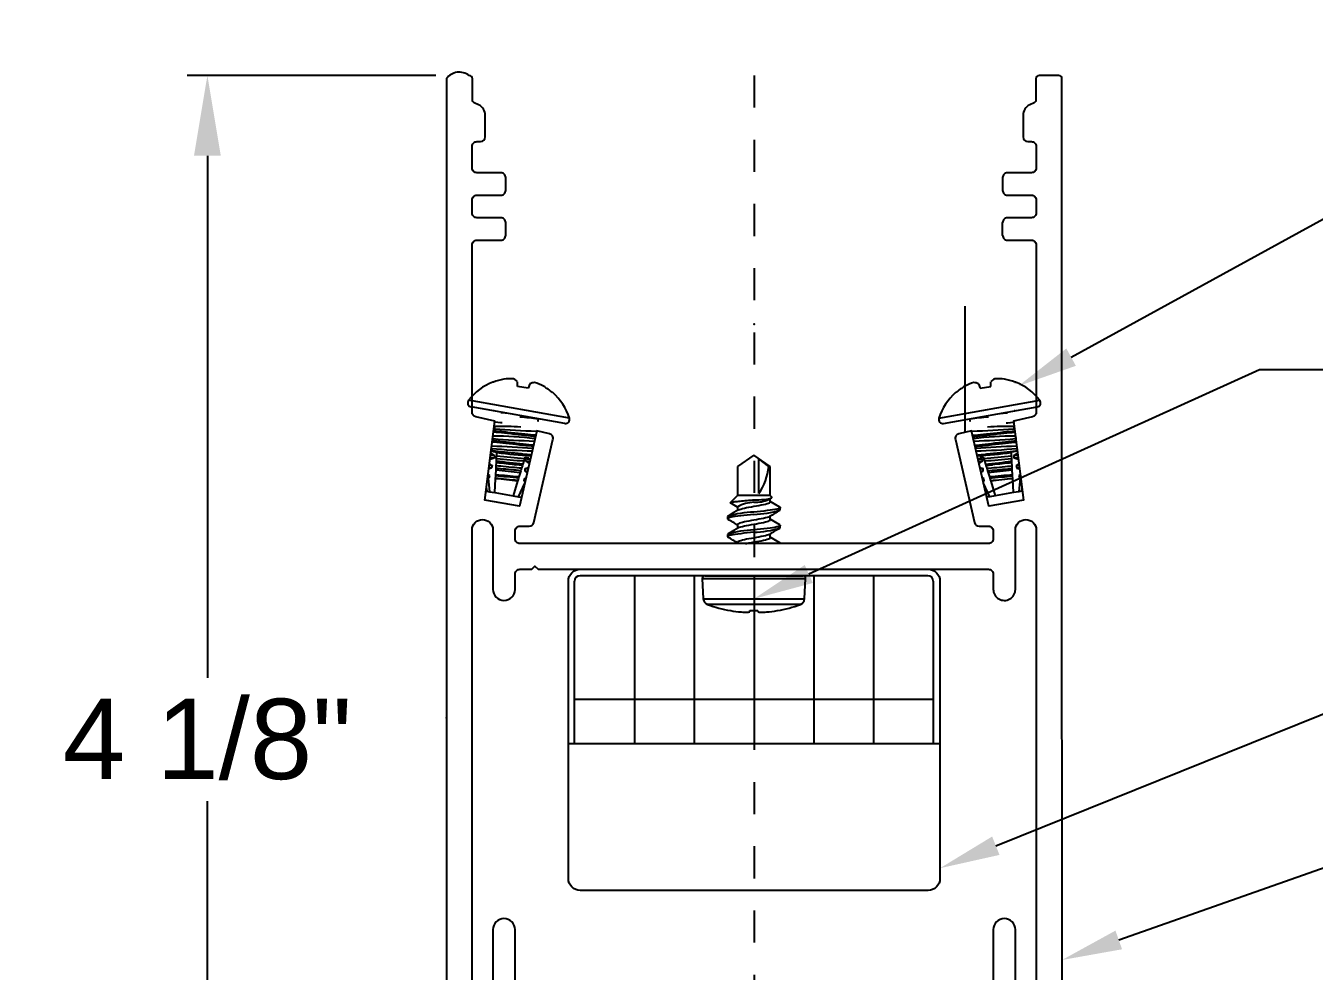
# Model space of a CAD drawing. Extents: x -2.27 to 5.76, y -1.27 to 7.11.
# Drawn here: x -2.268 to 1.744, y 1.346 to 4.29 of the extents above; entities that cross this region are included whole.
import ezdxf
from ezdxf import colors
from ezdxf.entities.mleader import LeaderData, LeaderLine
from ezdxf.math import Vec2, Vec3

# ---------------------------------------------------------------- set-up
doc = ezdxf.new("R2010")
doc.units = 0
doc.header["$LTSCALE"] = 0.5
doc.header["$MEASUREMENT"] = 0
doc.linetypes.add('PHANTOM', pattern=[0.5, 0.25, -0.05, 0.05, -0.05, 0.05, -0.05])
doc.layers.get('0').update_dxf_attribs({"color": 255, "linetype": 'CONTINUOUS'})
doc.layers.get('Defpoints').update_dxf_attribs({"linetype": 'CONTINUOUS'})
doc.layers.add('Construction', color=60, linetype='PHANTOM', plot=False)
doc.layers.add('CUST DWG', color=60, linetype='CONTINUOUS', lineweight=20)
for name, color, linetype in [('Driver', 210, 'CONTINUOUS'), ('FAB DWG', 221, 'CONTINUOUS'), ('Hardware', 242, 'CONTINUOUS'), ('Housing', 150, 'CONTINUOUS')]:
    doc.layers.add(name, color=color, linetype=linetype)
doc.styles.add('LSAD_Standard', font='arial.ttf')
doc.styles.get("Standard").update_dxf_attribs({"font": 'arial.ttf'})
doc.dimstyles.new('LSAD_CustDims', dxfattribs={"dimtxt": 1, "dimasz": 1, "dimexe": 0.0625, "dimexo": 0.042969, "dimgap": 0.0625, "dimtad": 0, "dimtih": 1, "dimtoh": 1, "dimdec": 3, "dimzin": 0, "dimdsep": 46, "dimlunit": 4, "dimtxsty": 'Standard', "dimcen": 0.125, "dimclrd": 256, "dimclre": 256, "dimclrt": 256, "dimadec": 0, "dimazin": 0, "dimtfac": 1, "dimtdec": 3, "dimtix": 1, "dimtofl": 0, "dimtmove": 0, "dimatfit": 3, "dimfxl": 1, "dimfrac": 2, "dimtolj": 1, "dimtzin": 0, "dimarcsym": 0})

# ---------------------------------------------------------------- blocks, each defined once
blk = doc.blocks.new('*D4')
at = {"layer": 'CUST DWG', "lineweight": -2, "ltscale": 0.5, "transparency": 16777216}
for p, q in [((-0.9914, 4.135), (-1.7649, 4.135)), ((-1.7024, 3.885), (-1.7024, 2.2593)), ((-1.7024, 0.25), (-1.7024, 1.8757)), ((-0.9914, 0), (-1.7649, 0))]:
    blk.add_line(p, q, dxfattribs=at)
at = {"layer": 'CUST DWG', "ltscale": 0.5, "transparency": 16777216}
for points in [[(-1.7441, 3.885), (-1.6607, 3.885), (-1.7024, 4.135)], [(-1.7441, 0.25), (-1.6607, 0.25), (-1.7024, 0)]]:
    blk.add_solid(points, dxfattribs=at)
at = {"layer": 'Defpoints', "color": 0, "ltscale": 0.5, "transparency": 16777216}
for p in [(-1.7024, 4.135), (-0.9484, 4.135), (-0.9484, 0)]:
    blk.add_point(p, dxfattribs=at)
at = {"layer": 'CUST DWG', "ltscale": 0.5, "transparency": 16777216, "insert": (-1.7024, 2.0675), "char_height": 0.25, "width": 1.130985, "attachment_point": 5}
blk.add_mtext('\\A1;4 1/8"', dxfattribs=at)

msp = doc.modelspace()

# ---------------------------------------------------------------- linework, layer by layer
at = {"ltscale": 0.5, "transparency": 16777216}
msp.add_line((0.6571, 3.0238), (0.6571, 3.4165), dxfattribs=at)
at = {"layer": 'Construction', "ltscale": 0.5, "transparency": 16777216}
msp.add_line((0, 4.135), (0, 0), dxfattribs=at)
for p in [(0, 3.3611), (-0.9584, 2.1352)]:
    msp.add_point(p, dxfattribs=at)
at = {"layer": 'Driver', "transparency": 16777216}
for p, q in [((0.5408, 2.5775), (-0.5422, 2.5775)), ((-0.3731, 2.5775), (-0.3731, 2.0542)), ((-0.1869, 2.5775), (-0.1869, 2.0542)), ((0, 2.5775), (0, 2.0542)), ((0.1855, 2.5775), (0.1855, 2.0542)), ((0.3717, 2.5775), (0.3717, 2.0542)), ((-0.5592, 2.0542), (-0.5592, 2.5605)), ((0.5578, 2.5605), (0.5578, 2.0542)), ((0.5578, 2.1922), (-0.5592, 2.1922)), ((0.5778, 2.0542), (-0.5792, 2.0542))]:
    msp.add_line(p, q, dxfattribs=at)
msp.add_lwpolyline([(-0.5785, 1.6345), (-0.5785, 2.5605, -0.414214), (-0.5415, 2.5975), (0.5415, 2.5975, -0.414214), (0.5785, 2.5605), (0.5785, 1.6345, -0.414214), (0.5415, 1.5975), (-0.5415, 1.5975, -0.414214)], format="xyb", close=True, dxfattribs=at)
for centre, start, end in [((-0.5422, 2.5605), 90, 180), ((0.5408, 2.5605), 0, 90)]:
    msp.add_arc(centre, 0.017, start, end, dxfattribs=at)
at = {"layer": 'Hardware', "linetype": 'Continuous', "transparency": 16777216}
for p, q in [((-0.8121, 3.1802), (-0.8136, 3.1805)), ((-0.7367, 3.1669), (-0.7367, 3.1816)), ((-0.6987, 3.1749), (-0.7038, 3.1611)), ((0.6987, 3.1749), (0.7038, 3.1611)), ((0.7367, 3.1669), (0.7367, 3.1816)), ((0.8121, 3.1802), (0.8136, 3.1805)), ((-0.7038, 3.1611), (-0.7367, 3.1669)), ((-0.6269, 3.1475), (-0.6283, 3.1478)), ((0.6269, 3.1475), (0.6283, 3.1478)), ((0.7038, 3.1611), (0.7367, 3.1669)), ((-0.5752, 3.0684), (-0.8893, 3.1238)), ((-0.5898, 3.0515), (-0.8812, 3.1029)), ((-0.8133, 3.091), (-0.8139, 3.0907)), ((0.5752, 3.0684), (0.8893, 3.1238)), ((0.5898, 3.0515), (0.8812, 3.1029)), ((0.8133, 3.091), (0.8139, 3.0907)), ((-0.6728, 3.0582), (-0.6715, 3.0656)), ((-0.6727, 3.0581), (-0.6728, 3.0582)), ((-0.6723, 3.0653), (-0.671, 3.0658)), ((0.6723, 3.0653), (0.671, 3.0658)), ((0.6728, 3.0582), (0.6715, 3.0656)), ((0.6727, 3.0581), (0.6728, 3.0582)), ((-0.8132, 3.0116), (-0.8143, 3.0053)), ((-0.8132, 3.0116), (-0.8135, 3.0118)), ((-0.8078, 3.0423), (-0.8091, 3.0349)), ((-0.6782, 3.0274), (-0.678, 3.0286)), ((0.6782, 3.0274), (0.678, 3.0286)), ((0.8078, 3.0423), (0.8091, 3.0349)), ((0.8132, 3.0116), (0.8135, 3.0118)), ((0.8132, 3.0116), (0.8143, 3.0053)), ((-0.6828, 3.0016), (-0.6823, 3.0041)), ((0.6828, 3.0016), (0.6823, 3.0041)), ((-0.8193, 2.965), (-0.8008, 2.9618)), ((-0.8076, 2.9508), (-0.8098, 2.9431)), ((-0.803, 2.9193), (-0.8025, 2.9289)), ((-0.8025, 2.9289), (-0.8023, 2.9336)), ((-0.8023, 2.9336), (-0.8018, 2.9426)), ((-0.8023, 2.9336), (-0.742, 2.923)), ((-0.8023, 2.9336), (-0.8023, 2.9336)), ((-0.8018, 2.9426), (-0.8014, 2.9504)), ((-0.8014, 2.9504), (-0.8009, 2.9609)), ((-0.8009, 2.9609), (-0.8008, 2.9618)), ((-0.7172, 2.9348), (-0.7204, 2.9245)), ((-0.7149, 2.9424), (-0.7172, 2.9348)), ((-0.7137, 2.9464), (-0.7149, 2.9424)), ((-0.7137, 2.9464), (-0.7026, 2.9445)), ((-0.711, 2.9344), (-0.7105, 2.9421)), ((-0.7105, 2.9421), (-0.7026, 2.9445)), ((-0.0007, 2.9525), (-0.0514, 2.917)), ((0.0499, 2.917), (-0.0007, 2.9525)), ((0.0457, 2.917), (0.0143, 2.9416)), ((0.0143, 2.917), (0.0143, 2.9416)), ((0.7137, 2.9464), (0.7026, 2.9445)), ((0.7105, 2.9421), (0.7026, 2.9445)), ((0.711, 2.9344), (0.7105, 2.9421)), ((0.7137, 2.9464), (0.7149, 2.9424)), ((0.7149, 2.9424), (0.7172, 2.9348)), ((0.7172, 2.9348), (0.7204, 2.9245)), ((0.8023, 2.9336), (0.742, 2.923)), ((0.8193, 2.965), (0.8008, 2.9618)), ((0.8009, 2.9609), (0.8008, 2.9618)), ((0.8014, 2.9504), (0.8009, 2.9609)), ((0.8018, 2.9426), (0.8014, 2.9504)), ((0.8023, 2.9336), (0.8018, 2.9426)), ((0.8023, 2.9336), (0.8023, 2.9336)), ((0.8025, 2.9289), (0.8023, 2.9336)), ((0.8031, 2.9193), (0.8025, 2.9289)), ((0.8076, 2.9508), (0.8098, 2.9431)), ((-0.8286, 2.8925), (-0.8243, 2.8895)), ((-0.8243, 2.8895), (-0.8263, 2.8818)), ((-0.8162, 2.9202), (-0.8183, 2.9125)), ((-0.8047, 2.8882), (-0.8045, 2.8913)), ((-0.8045, 2.8913), (-0.8037, 2.9066)), ((-0.8037, 2.9066), (-0.8034, 2.9115)), ((-0.8034, 2.9115), (-0.803, 2.9193)), ((-0.7215, 2.9207), (-0.742, 2.923)), ((-0.7285, 2.8979), (-0.7324, 2.885)), ((-0.7265, 2.9043), (-0.7285, 2.8979)), ((-0.7242, 2.9119), (-0.7265, 2.9043)), ((-0.7215, 2.9207), (-0.7242, 2.9119)), ((-0.7204, 2.9245), (-0.7215, 2.9207)), ((-0.7133, 2.9034), (-0.7127, 2.9111)), ((-0.0514, 2.917), (-0.0514, 2.8275)), ((0.0143, 2.8331), (0.0143, 2.917)), ((0.0499, 2.917), (0.0457, 2.917)), ((0.0499, 2.8275), (0.0499, 2.917)), ((0.7133, 2.9034), (0.7127, 2.9111)), ((0.7204, 2.9245), (0.7215, 2.9207)), ((0.7215, 2.9207), (0.742, 2.923)), ((0.7215, 2.9207), (0.7242, 2.9119)), ((0.7242, 2.9119), (0.7265, 2.9043)), ((0.7265, 2.9043), (0.7285, 2.8979)), ((0.7285, 2.8979), (0.7325, 2.885)), ((0.8035, 2.9115), (0.8031, 2.9193)), ((0.8037, 2.9066), (0.8035, 2.9115)), ((0.8045, 2.8913), (0.8037, 2.9066)), ((0.8047, 2.8882), (0.8045, 2.8913)), ((0.8162, 2.9202), (0.8183, 2.9125)), ((0.8286, 2.8925), (0.8244, 2.8895)), ((0.8244, 2.8895), (0.8263, 2.8818)), ((-0.8335, 2.8493), (-0.8326, 2.8405)), ((-0.8263, 2.8818), (-0.8277, 2.8814)), ((-0.8277, 2.8814), (-0.8244, 2.839)), ((-0.8074, 2.836), (-0.8051, 2.8795)), ((-0.8051, 2.8804), (-0.8047, 2.8882)), ((-0.8051, 2.8795), (-0.8051, 2.8804)), ((-0.7364, 2.8721), (-0.7505, 2.826)), ((-0.7358, 2.8739), (-0.7364, 2.8721)), ((-0.7335, 2.8815), (-0.7358, 2.8739)), ((-0.7324, 2.885), (-0.7335, 2.8815)), ((-0.7334, 2.823), (-0.7142, 2.8655)), ((-0.7161, 2.8726), (-0.7153, 2.8803)), ((-0.713, 2.8705), (-0.7161, 2.8726)), ((0.713, 2.8705), (0.7161, 2.8726)), ((0.7335, 2.823), (0.7142, 2.8655)), ((0.7161, 2.8726), (0.7154, 2.8803)), ((0.7325, 2.885), (0.7335, 2.8815)), ((0.7335, 2.8815), (0.7359, 2.8739)), ((0.7359, 2.8739), (0.7364, 2.8721)), ((0.7364, 2.8721), (0.7505, 2.826)), ((0.8051, 2.8804), (0.8047, 2.8882)), ((0.8051, 2.8795), (0.8051, 2.8804)), ((0.8074, 2.836), (0.8051, 2.8795)), ((0.8277, 2.8814), (0.8245, 2.839)), ((0.8263, 2.8818), (0.8277, 2.8814)), ((0.8335, 2.8493), (0.8326, 2.8405)), ((-0.8326, 2.8405), (-0.8244, 2.839)), ((-0.8244, 2.839), (-0.8074, 2.836)), ((-0.8074, 2.836), (-0.7505, 2.826)), ((-0.7505, 2.826), (-0.7334, 2.823)), ((-0.7334, 2.823), (-0.7253, 2.8215)), ((-0.7253, 2.8215), (-0.7234, 2.8255)), ((-0.0514, 2.8275), (-0.0738, 2.8051)), ((0.0499, 2.8275), (-0.0514, 2.8275)), ((0.0458, 2.8151), (0.0539, 2.8198)), ((0.0549, 2.8225), (0.0499, 2.8275)), ((0.0499, 2.8074), (0.0499, 2.8175)), ((0.7253, 2.8215), (0.7234, 2.8255)), ((0.7335, 2.823), (0.7253, 2.8215)), ((0.7505, 2.826), (0.7335, 2.823)), ((0.8074, 2.836), (0.7505, 2.826)), ((0.8245, 2.839), (0.8074, 2.836)), ((0.8326, 2.8405), (0.8245, 2.839)), ((-0.0514, 2.7921), (-0.0514, 2.781)), ((0.0813, 2.7824), (0.0813, 2.7893)), ((-0.0827, 2.7615), (-0.0827, 2.7546)), ((-0.0514, 2.7365), (-0.0514, 2.7254)), ((0.0499, 2.7518), (0.0499, 2.7629)), ((0.0813, 2.7268), (0.0813, 2.7337)), ((-0.0827, 2.7059), (-0.0827, 2.699)), ((0.0499, 2.6963), (0.0499, 2.7073)), ((-0.0514, 2.6809), (-0.0514, 2.6775)), ((0.0813, 2.6775), (0.0813, 2.6782)), ((-0.1617, 2.5691), (-0.1584, 2.5055)), ((-0.1617, 2.5691), (0.1603, 2.5691)), ((-0.1537, 2.5775), (0.1523, 2.5775)), ((0.157, 2.5055), (0.1603, 2.5691)), ((-0.1584, 2.5055), (0.157, 2.5055)), ((0.1437, 2.4877), (-0.1452, 2.4877)), ((-0.0741, 2.4689), (-0.0731, 2.4689)), ((-0.0134, 2.4645), (-0.013, 2.4689)), ((-0.013, 2.4689), (0.0116, 2.4689)), ((0.0116, 2.4689), (0.012, 2.4645)), ((0.0717, 2.4689), (0.0727, 2.4689))]:
    msp.add_line(p, q, dxfattribs=at)
at = {"layer": 'Hardware', "linetype": 'Continuous', "transparency": 16777216, "flags": 128}
for points in [[(-0.8117, 3.0594), (-0.8126, 3.0595)], [(-0.7851, 3.0533), (-0.7901, 3.0538), (-0.7981, 3.0546), (-0.8053, 3.0552), (-0.8089, 3.0554)], [(-0.7658, 3.0826), (-0.7755, 3.0836), (-0.7844, 3.0846), (-0.7892, 3.085)], [(-0.6722, 3.058), (-0.6727, 3.0585)], [(0.6722, 3.058), (0.6728, 3.0585)], [(0.7658, 3.0826), (0.7755, 3.0836), (0.7844, 3.0846), (0.7892, 3.085)], [(0.7851, 3.0533), (0.7901, 3.0538), (0.7981, 3.0546), (0.8053, 3.0552), (0.8089, 3.0554)], [(0.8117, 3.0594), (0.8127, 3.0595)], [(-0.8135, 3.0116), (-0.8132, 3.0113)], [(-0.6807, 3.0107), (-0.6813, 3.0108), (-0.6885, 3.0113), (-0.6966, 3.0121), (-0.7052, 3.013), (-0.7145, 3.0141), (-0.7246, 3.0152), (-0.7352, 3.0164), (-0.746, 3.0176), (-0.7569, 3.0188), (-0.7675, 3.02), (-0.7776, 3.0211), (-0.7869, 3.0221), (-0.7955, 3.0231), (-0.8036, 3.0238), (-0.8108, 3.0244), (-0.8119, 3.0245)], [(-0.6798, 3.0146), (-0.6807, 3.0146), (-0.6879, 3.0152), (-0.6959, 3.016), (-0.7045, 3.0169), (-0.7138, 3.0179), (-0.7239, 3.019), (-0.7345, 3.0202), (-0.7454, 3.0214), (-0.7563, 3.0226), (-0.7669, 3.0238), (-0.7769, 3.025), (-0.7862, 3.026), (-0.7948, 3.0269), (-0.8029, 3.0277), (-0.8101, 3.0283), (-0.8115, 3.0283)], [(-0.8085, 3.0351), (-0.8107, 3.0343)], [(-0.8096, 3.0436), (-0.8078, 3.0421)], [(-0.6755, 3.0255), (-0.6782, 3.0277)], [(0.6756, 3.0255), (0.6782, 3.0277)], [(0.6798, 3.0146), (0.6807, 3.0146), (0.6879, 3.0152), (0.6959, 3.016), (0.7045, 3.0169), (0.7138, 3.0179), (0.7239, 3.019), (0.7345, 3.0202), (0.7454, 3.0214), (0.7563, 3.0226), (0.7669, 3.0238), (0.7769, 3.025), (0.7862, 3.026), (0.7948, 3.0269), (0.8029, 3.0277), (0.8101, 3.0283), (0.8115, 3.0283)], [(0.6807, 3.0107), (0.6813, 3.0108), (0.6885, 3.0113), (0.6966, 3.0121), (0.7052, 3.013), (0.7145, 3.0141), (0.7246, 3.0152), (0.7352, 3.0164), (0.7461, 3.0176), (0.7569, 3.0188), (0.7675, 3.02), (0.7776, 3.0211), (0.7869, 3.0221), (0.7955, 3.0231), (0.8036, 3.0238), (0.8108, 3.0244), (0.812, 3.0245)], [(0.8096, 3.0436), (0.8078, 3.0421)], [(0.8085, 3.0351), (0.8107, 3.0343)], [(0.8135, 3.0116), (0.8133, 3.0113)], [(-0.6877, 2.9801), (-0.694, 2.9806), (-0.702, 2.9813), (-0.7106, 2.9823), (-0.7199, 2.9833), (-0.73, 2.9844), (-0.7406, 2.9856), (-0.7515, 2.9868), (-0.7624, 2.988), (-0.773, 2.9892), (-0.783, 2.9903), (-0.7923, 2.9914), (-0.8009, 2.9923), (-0.809, 2.9931), (-0.8162, 2.9936)], [(-0.6869, 2.9839), (-0.6933, 2.9844), (-0.7013, 2.9852), (-0.71, 2.9861), (-0.7192, 2.9871), (-0.7293, 2.9883), (-0.7399, 2.9894), (-0.7508, 2.9907), (-0.7617, 2.9919), (-0.7723, 2.9931), (-0.7823, 2.9942), (-0.7916, 2.9952), (-0.8003, 2.9961), (-0.8083, 2.9969), (-0.8155, 2.9975)], [(-0.8137, 3.0045), (-0.8144, 3.0042)], [(-0.6832, 3.0038), (-0.6822, 3.0041)], [(0.6832, 3.0038), (0.6822, 3.0041)], [(0.6869, 2.9839), (0.6933, 2.9844), (0.7013, 2.9852), (0.71, 2.9861), (0.7193, 2.9871), (0.7293, 2.9883), (0.7399, 2.9894), (0.7508, 2.9907), (0.7617, 2.9919), (0.7723, 2.9931), (0.7823, 2.9942), (0.7916, 2.9952), (0.8003, 2.9961), (0.8083, 2.9969), (0.8155, 2.9975)], [(0.6878, 2.9801), (0.694, 2.9806), (0.702, 2.9813), (0.7107, 2.9823), (0.7199, 2.9833), (0.73, 2.9844), (0.7406, 2.9856), (0.7515, 2.9868), (0.7624, 2.988), (0.773, 2.9892), (0.783, 2.9903), (0.7923, 2.9914), (0.8009, 2.9923), (0.809, 2.9931), (0.8162, 2.9936)], [(0.8137, 3.0045), (0.8145, 3.0042)], [(-0.6939, 2.9532), (-0.6987, 2.9536), (-0.7068, 2.9544), (-0.7154, 2.9553), (-0.7247, 2.9564), (-0.7347, 2.9575), (-0.7453, 2.9587), (-0.7562, 2.9599), (-0.7671, 2.9611), (-0.7777, 2.9623), (-0.7878, 2.9634), (-0.797, 2.9644), (-0.8057, 2.9654), (-0.8137, 2.9661), (-0.8191, 2.9666)], [(-0.7204, 2.9245), (-0.7297, 2.9255), (-0.7399, 2.9267), (-0.7506, 2.9279), (-0.7616, 2.9291), (-0.7725, 2.9303), (-0.783, 2.9315), (-0.793, 2.9326), (-0.8023, 2.9336)], [(0.6939, 2.9532), (0.6987, 2.9536), (0.7068, 2.9544), (0.7154, 2.9553), (0.7247, 2.9564), (0.7347, 2.9575), (0.7453, 2.9587), (0.7562, 2.9599), (0.7671, 2.9611), (0.7777, 2.9623), (0.7878, 2.9634), (0.7971, 2.9644), (0.8057, 2.9654), (0.8137, 2.9661), (0.8191, 2.9666)], [(0.7204, 2.9245), (0.7297, 2.9255), (0.7399, 2.9267), (0.7506, 2.9279), (0.7617, 2.9291), (0.7725, 2.9303), (0.783, 2.9315), (0.7931, 2.9326), (0.8023, 2.9336)], [(-0.8183, 2.9125), (-0.8253, 2.9104), (-0.826, 2.9102)], [(-0.7265, 2.9043), (-0.7333, 2.9049), (-0.7406, 2.9056), (-0.7485, 2.9063), (-0.7568, 2.9071), (-0.7654, 2.9079), (-0.7737, 2.9087), (-0.7818, 2.9095), (-0.7896, 2.9102), (-0.7968, 2.9109), (-0.8034, 2.9115)], [(-0.7242, 2.9119), (-0.7312, 2.9125), (-0.7386, 2.9132), (-0.7467, 2.914), (-0.7552, 2.9148), (-0.764, 2.9156), (-0.7726, 2.9165), (-0.781, 2.9172), (-0.7889, 2.918), (-0.7962, 2.9187), (-0.803, 2.9193)], [(-0.7064, 2.899), (-0.7133, 2.9034)], [(0.7064, 2.899), (0.7133, 2.9034)], [(0.7242, 2.9119), (0.7312, 2.9125), (0.7386, 2.9132), (0.7467, 2.914), (0.7552, 2.9148), (0.764, 2.9156), (0.7726, 2.9165), (0.781, 2.9172), (0.7889, 2.918), (0.7962, 2.9187), (0.8031, 2.9193)], [(0.7265, 2.9043), (0.7333, 2.9049), (0.7406, 2.9056), (0.7485, 2.9063), (0.7569, 2.9071), (0.7654, 2.9079), (0.7737, 2.9087), (0.7819, 2.9095), (0.7896, 2.9102), (0.7968, 2.9109), (0.8035, 2.9115)], [(0.8183, 2.9125), (0.8253, 2.9104), (0.826, 2.9102)], [(-0.7358, 2.8739), (-0.7437, 2.8746), (-0.7522, 2.8754), (-0.7614, 2.8763), (-0.7708, 2.8772), (-0.78, 2.878), (-0.789, 2.8789), (-0.7974, 2.8797), (-0.8051, 2.8804)], [(-0.7335, 2.8815), (-0.7415, 2.8822), (-0.7503, 2.883), (-0.7597, 2.8839), (-0.7694, 2.8849), (-0.779, 2.8858), (-0.7882, 2.8866), (-0.7968, 2.8875), (-0.8047, 2.8882)], [(-0.7153, 2.8803), (-0.7102, 2.882)], [(0.7154, 2.8803), (0.7102, 2.882)], [(0.7335, 2.8815), (0.7415, 2.8822), (0.7503, 2.883), (0.7597, 2.8839), (0.7695, 2.8849), (0.779, 2.8858), (0.7882, 2.8866), (0.7968, 2.8875), (0.8047, 2.8882)], [(0.7359, 2.8739), (0.7437, 2.8746), (0.7523, 2.8754), (0.7614, 2.8763), (0.7708, 2.8772), (0.78, 2.878), (0.789, 2.8789), (0.7974, 2.8797), (0.8051, 2.8804)], [(-0.0734, 2.8038), (-0.0739, 2.8042), (-0.074, 2.8047), (-0.0736, 2.8052), (-0.0726, 2.8057), (-0.0712, 2.8062), (-0.0693, 2.8067), (-0.0668, 2.8072), (-0.0638, 2.8076), (-0.0605, 2.8081), (-0.0568, 2.8086), (-0.0524, 2.809), (-0.0477, 2.8096), (-0.0431, 2.81), (-0.0383, 2.8105), (-0.033, 2.811), (-0.0276, 2.8115), (-0.0222, 2.812), (-0.0168, 2.8125), (-0.0111, 2.813), (-0.0053, 2.8135), (-0.0007, 2.8138)], [(-0.0007, 2.8138), (0.0068, 2.8139), (0.0144, 2.8141), (0.0229, 2.8146), (0.031, 2.8152), (0.0381, 2.816), (0.0443, 2.817), (0.0492, 2.8181), (0.0528, 2.8193), (0.0549, 2.8205), (0.0554, 2.8218), (0.0548, 2.8224)], [(0.0798, 2.791), (0.0618, 2.8017), (0.0499, 2.8088)], [(-0.0007, 2.7685), (-0.0111, 2.7674), (-0.0216, 2.7663), (-0.0319, 2.7651), (-0.0417, 2.7639), (-0.0508, 2.7626), (-0.059, 2.7614), (-0.066, 2.7603), (-0.0717, 2.7592), (-0.0763, 2.7582), (-0.0798, 2.757), (-0.082, 2.7558), (-0.0827, 2.7546), (-0.082, 2.7534), (-0.0811, 2.7529)], [(-0.0492, 2.7823), (-0.0632, 2.7739), (-0.0812, 2.7632)], [(-0.0491, 2.7823), (-0.0488, 2.7825), (-0.0458, 2.7838), (-0.0418, 2.7851), (-0.0367, 2.7864), (-0.0306, 2.7879), (-0.0236, 2.7894), (-0.0162, 2.7908), (-0.0084, 2.7922), (-0.0007, 2.7935), (0.007, 2.7948), (0.0147, 2.7962), (0.0222, 2.7976), (0.0292, 2.7991), (0.0353, 2.8006), (0.0404, 2.8019), (0.0444, 2.8032), (0.0474, 2.8045), (0.0493, 2.8059), (0.0499, 2.8074)], [(0.0797, 2.791), (0.0806, 2.7905), (0.0813, 2.7893), (0.0806, 2.788), (0.0784, 2.7868), (0.0749, 2.7857), (0.0703, 2.7847), (0.0645, 2.7836), (0.0575, 2.7825), (0.0494, 2.7813), (0.0403, 2.78), (0.0305, 2.7788), (0.0202, 2.7776), (0.0097, 2.7764), (-0.0007, 2.7754)], [(0.0477, 2.7616), (0.0474, 2.7614), (0.0444, 2.7601), (0.0404, 2.7588), (0.0353, 2.7575), (0.0292, 2.756), (0.0222, 2.7545), (0.0147, 2.7531), (0.007, 2.7517), (-0.0007, 2.7504), (-0.0084, 2.7491), (-0.0162, 2.7477), (-0.0236, 2.7463), (-0.0306, 2.7448), (-0.0367, 2.7433), (-0.0418, 2.742), (-0.0458, 2.7407), (-0.0488, 2.7394), (-0.0507, 2.738), (-0.0514, 2.7365)], [(-0.0491, 2.7267), (-0.0488, 2.7269), (-0.0458, 2.7283), (-0.0418, 2.7295), (-0.0367, 2.7309), (-0.0306, 2.7323), (-0.0236, 2.7338), (-0.0162, 2.7353), (-0.0084, 2.7367), (-0.0007, 2.7379), (0.007, 2.7392), (0.0147, 2.7406), (0.0222, 2.7421), (0.0292, 2.7436), (0.0353, 2.745), (0.0404, 2.7464), (0.0444, 2.7476), (0.0474, 2.7489), (0.0493, 2.7503), (0.0499, 2.7518)], [(0.0797, 2.7355), (0.0806, 2.735), (0.0813, 2.7337), (0.0806, 2.7325), (0.0784, 2.7313), (0.0749, 2.7301), (0.0703, 2.7291), (0.0645, 2.728), (0.0575, 2.7269), (0.0494, 2.7257), (0.0403, 2.7245), (0.0305, 2.7232), (0.0202, 2.722), (0.0097, 2.7209), (-0.0007, 2.7198)], [(0.0798, 2.7355), (0.0618, 2.7461), (0.0499, 2.7532)], [(-0.0007, 2.7129), (-0.0111, 2.7119), (-0.0216, 2.7107), (-0.0319, 2.7095), (-0.0417, 2.7083), (-0.0508, 2.7071), (-0.059, 2.7059), (-0.066, 2.7047), (-0.0717, 2.7037), (-0.0763, 2.7026), (-0.0798, 2.7015), (-0.082, 2.7003), (-0.0827, 2.699), (-0.082, 2.6978), (-0.0811, 2.6973)], [(-0.0492, 2.7267), (-0.0632, 2.7184), (-0.0812, 2.7077)], [(0.0477, 2.7061), (0.0474, 2.7058), (0.0444, 2.7045), (0.0404, 2.7033), (0.0353, 2.7019), (0.0292, 2.7005), (0.0222, 2.699), (0.0147, 2.6975), (0.007, 2.6961), (-0.0007, 2.6948), (-0.0084, 2.6936), (-0.0162, 2.6922), (-0.0236, 2.6907), (-0.0306, 2.6892), (-0.0367, 2.6878), (-0.0418, 2.6864), (-0.0458, 2.6852), (-0.0488, 2.6838), (-0.0507, 2.6824), (-0.0514, 2.6809)], [(-0.0273, 2.6775), (-0.0236, 2.6782), (-0.0162, 2.6797), (-0.0084, 2.6811), (-0.0007, 2.6824), (0.007, 2.6836), (0.0147, 2.685), (0.0222, 2.6865), (0.0292, 2.688), (0.0353, 2.6894), (0.0404, 2.6908), (0.0444, 2.692), (0.0474, 2.6934), (0.0493, 2.6948), (0.0499, 2.6963)], [(0.0798, 2.6799), (0.0618, 2.6906), (0.0499, 2.6976)], [(0.0797, 2.6799), (0.0806, 2.6794), (0.0813, 2.6782), (0.0809, 2.6775)]]:
    msp.add_lwpolyline(points, dxfattribs=at)
at = {"layer": 'Hardware', "linetype": 'Continuous', "transparency": 16777216}
for centre, radius, start, end in [((-0.7469, 3.0126), 0.1806, 111.6613, 142.0062), ((-0.7477, 3.0105), 0.1815, 100.1187, 110.771), ((-0.7594, 3.0394), 0.1512, 86.061, 97.6918), ((-0.7671, 3.1511), 0.0431, 45.132, 65.1924), ((-0.6806, 3.1358), 0.0431, 94.8076, 114.868), ((-0.726, 3.0335), 0.1512, 62.3082, 73.939), ((0.7261, 3.0335), 0.1512, 106.061, 117.6918), ((0.6806, 3.1358), 0.0431, 65.132, 85.1924), ((0.7671, 3.1511), 0.0431, 114.8076, 134.868), ((0.7594, 3.0394), 0.1512, 82.3082, 93.939), ((0.7478, 3.0105), 0.1815, 69.229, 79.8813), ((0.7469, 3.0126), 0.1806, 37.9938, 68.3387), ((-0.7469, 3.0103), 0.1815, 49.229, 59.8813), ((-0.7469, 3.0126), 0.1806, 17.9938, 48.3387), ((0.7469, 3.0126), 0.1806, 131.6613, 162.0062), ((0.7469, 3.0103), 0.1815, 120.1187, 130.771), ((-0.879, 3.1157), 0.013, 142.0062, 260), ((-0.8121, 3.0797), 0.0108, 78.8257, 94.3751), ((0.8121, 3.0797), 0.0108, 85.6249, 101.1743), ((0.879, 3.1157), 0.013, 280, 37.9938), ((-0.7889, 2.2089), 0.8643, 82.2556, 86.0349), ((-0.5829, 5.6834), 2.6267, 268.0333, 268.0394), ((-0.5876, 3.0644), 0.013, 260, 17.9938), ((0.5876, 3.0644), 0.013, 162.0062, 280), ((0.7889, 2.2089), 0.8643, 93.9651, 97.7444), ((0.5829, 5.6834), 2.6267, 271.9606, 271.9667), ((-0.7997, 2.1474), 0.8643, 82.2556, 90.8935), ((-0.5884, 5.6526), 2.6267, 265.1921, 268.0394), ((-0.7943, 2.1781), 0.8643, 85.5104, 90.8935), ((0.5884, 5.6526), 2.6267, 271.9606, 274.8079), ((0.7997, 2.1474), 0.8643, 89.1065, 97.7444), ((0.7943, 2.1781), 0.8643, 89.1065, 94.4896), ((-0.6236, 5.1487), 2.1838, 264.888, 268.2321), ((-0.9085, 0.3556), 2.6267, 85.214, 88.0111), ((-0.6182, 5.1795), 2.1838, 264.8666, 268.2756), ((0.6182, 5.1795), 2.1838, 271.7244, 275.1334), ((0.9085, 0.3556), 2.6267, 91.9889, 94.786), ((0.6236, 5.1487), 2.1838, 271.7679, 275.112), ((-0.6183, 2.2568), 0.7125, 105.5917, 106.6445), ((-0.8164, 2.9017), 0.042, 81.0051, 97.6042), ((-0.8144, 2.9186), 0.0329, 78.2178, 101.6793), ((-0.5983, 3.2816), 0.3915, 235.5063, 237.676), ((-3.1646, -21.4293), 24.4725, 84.31888, 84.46132), ((2.9506, 42.8916), 40.1249, 264.63389, 264.75521), ((2.6225, 39.5119), 36.7215, 264.65005, 264.78562), ((-0.6213, 4.2393), 1.2909, 262.0025, 266.7448), ((-0.7045, 2.9721), 0.0383, 260.2216, 279.2825), ((-0.8843, 2.6375), 0.3437, 57.5505, 59.7241), ((-0.7029, 2.9962), 0.0547, 262.0485, 276.7032), ((0.6213, 4.2393), 1.2909, 273.2552, 277.9975), ((0.7029, 2.9962), 0.0547, 263.2968, 277.9515), ((0.7045, 2.9721), 0.0383, 260.7175, 279.7784), ((0.8843, 2.6375), 0.3437, 120.2759, 122.4495), ((-2.6224, 39.5119), 36.7215, 275.21438, 275.34995), ((-2.9506, 42.8916), 40.1249, 275.24479, 275.36611), ((3.1646, -21.4293), 24.4725, 95.53868, 95.68112), ((0.5983, 3.2816), 0.3915, 302.324, 304.4937), ((0.8144, 2.9186), 0.0329, 78.3207, 101.7822), ((0.8164, 2.9017), 0.042, 82.3958, 98.9949), ((0.6183, 2.2568), 0.7125, 73.3555, 74.4083), ((-0.8279, 2.871), 0.0188, 79.1438, 91.9273), ((-0.8226, 2.8692), 0.0436, 84.3743, 94.1596), ((-0.8212, 2.8962), 0.0245, 78.218, 98.3308), ((-0.5534, 3.3124), 0.4721, 235.0155, 236.178), ((-2.1942, -13.4603), 16.4105, 84.88949, 85.14207), ((-5.0618, -34.3058), 37.4552, 83.35637, 83.47219), ((-0.7085, 2.9316), 0.0286, 260.3633, 276.1352), ((-1.0975, 4.1166), 1.2654, 287.7058, 288.1717), ((-0.7072, 2.9537), 0.0429, 262.6219, 274.6902), ((-0.1413, 2.9391), 0.1883, 325.7319, 353.2603), ((1.0975, 4.1166), 1.2654, 251.8283, 252.2942), ((0.7072, 2.9537), 0.0429, 265.3098, 277.3781), ((0.7085, 2.9316), 0.0286, 263.8648, 279.6367), ((5.0618, -34.3058), 37.4552, 96.52781, 96.64363), ((2.1943, -13.4603), 16.4105, 94.85793, 95.11051), ((0.5534, 3.3124), 0.4721, 303.822, 304.9845), ((0.8212, 2.8962), 0.0245, 81.6692, 101.782), ((0.8226, 2.8692), 0.0436, 85.8404, 95.6257), ((0.8279, 2.871), 0.0188, 88.0727, 100.8562), ((-0.8295, 2.8571), 0.0249, 82.6123, 89.9079), ((-0.831, 2.8668), 0.0149, 77.2086, 84.2388), ((-3.6915, -24.0082), 27.0422, 83.72623, 83.87272), ((-0.7124, 2.8914), 0.0192, 259.1344, 269.5454), ((-0.7114, 2.9088), 0.0288, 262.0895, 271.1308), ((0.7114, 2.9088), 0.0288, 268.8692, 277.9105), ((0.7125, 2.8914), 0.0192, 270.4546, 280.8656), ((3.6916, -24.0082), 27.0422, 96.12728, 96.27377), ((0.8295, 2.8571), 0.0249, 90.0921, 97.3877), ((0.831, 2.8668), 0.0149, 95.7612, 102.7914), ((0.002, 2.9147), 0.1088, 268.5908, 293.7281), ((0.0029, 2.5053), 0.2701, 90.7585, 108.4696), ((-1.4606, 0.4477), 2.7341, 58.9743, 59.5114), ((0.0033, 2.6921), 0.1139, 92.0087, 118.6624), ((-0.0043, 3.0386), 0.2701, 270.7585, 288.4696), ((1.8368, -0.2141), 3.4721, 120.4003, 121.0155), ((-1.7869, -0.1549), 3.3711, 59.0146, 59.6051), ((0.0029, 2.4497), 0.2701, 90.7585, 108.4696), ((-1.7869, -0.2105), 3.3711, 59.0146, 59.6051), ((-0.0043, 2.983), 0.2701, 270.7585, 288.4696), ((1.8368, -0.2696), 3.4721, 120.4003, 121.0155), ((-0.1537, 2.5695), 0.008, 90, 183), ((0.1523, 2.5695), 0.008, 357, 90), ((-0.1384, 2.5065), 0.02, 183, 250.2171), ((-0.0007, 2.8893), 0.4268, 250.2171, 260.0983), ((-0.0007, 2.8893), 0.4268, 279.9017, 289.7829), ((0.137, 2.5065), 0.02, 289.7829, 357), ((-0.0007, 2.8905), 0.4278, 260.2646, 264.6706), ((-0.0111, 2.8272), 0.3638, 265.3769, 268.3767), ((-0.026, 2.53), 0.0667, 273.9289, 280.8607), ((0.0246, 2.53), 0.0667, 259.1393, 266.0711), ((0.0097, 2.8272), 0.3638, 271.6233, 274.6231), ((-0.0007, 2.8905), 0.4278, 275.3294, 279.7354)]:
    msp.add_arc(centre, radius, start, end, dxfattribs=at)
at = {"layer": 'Housing', "ltscale": 0.5, "transparency": 16777216}
msp.add_line((0.7737, 3.6371), (0.7737, 3.6771), dxfattribs=at)
at = {"layer": 'Housing', "linetype": 'Continuous', "transparency": 16777216}
for points in [[(0.7737, 3.6371, 0.414214), (0.7887, 3.6221), (0.8634, 3.6221, -0.414214), (0.8784, 3.6071), (0.8784, 3.0867, -0.349315), (0.8668, 3.0721), (0.8078, 3.0585), (0.8381, 2.8124), (0.7307, 2.7935), (0.6766, 3.0282), (0.6377, 3.0193, 0.414214), (0.6264, 3.0013), (0.6859, 2.7431, 0.349315), (0.7005, 2.7315), (0.7295, 2.7315, -0.414214), (0.7445, 2.7165), (0.7445, 2.6925, -0.414214), (0.7295, 2.6775), (-0.7295, 2.6775, -0.414214), (-0.7445, 2.6925), (-0.7445, 2.7165, -0.414214), (-0.7295, 2.7315), (-0.7005, 2.7315, 0.349315), (-0.6859, 2.7431), (-0.6264, 3.0013, 0.414214), (-0.6377, 3.0193), (-0.6766, 3.0282), (-0.7307, 2.7935), (-0.8381, 2.8124), (-0.8078, 3.0585), (-0.8668, 3.0721, -0.349315), (-0.8784, 3.0867), (-0.8784, 3.6071, -0.414214), (-0.8634, 3.6221), (-0.7887, 3.6221, 0.414214), (-0.7737, 3.6371), (-0.7737, 3.6771, 0.414214), (-0.7887, 3.6921), (-0.8634, 3.6921, -0.414214), (-0.8784, 3.7071), (-0.8784, 3.7471, -0.414214), (-0.8634, 3.7621), (-0.7887, 3.7622, 0.414214), (-0.7737, 3.7771), (-0.7737, 3.8171, 0.414214), (-0.7887, 3.8321), (-0.8634, 3.8321, -0.414214), (-0.8784, 3.8471), (-0.8784, 3.914, -0.414214), (-0.8634, 3.929), (-0.8522, 3.929, 0.414212), (-0.8372, 3.944), (-0.8372, 4.0103, 0.287834), (-0.8581, 4.0436), (-0.8717, 4.0502, -0.287834), (-0.8774, 4.0592), (-0.8774, 4.125, 0.414214), (-0.8874, 4.1351), (-0.8874, 4.1351, 0.414214), (-0.9584, 4.125), (-0.9584, 0.01, 0.414591)], [(0.9586, 0.01), (0.9584, 4.1249, 0.414214), (0.9484, 4.135), (0.8874, 4.135, 0.414214), (0.8774, 4.125), (0.8774, 4.0592, -0.287834), (0.8717, 4.0502), (0.8581, 4.0436, 0.287839), (0.8372, 4.0103), (0.8372, 3.944, 0.414208), (0.8522, 3.929), (0.8634, 3.929, -0.414214), (0.8784, 3.914), (0.8784, 3.8471, -0.414214), (0.8634, 3.8321), (0.7887, 3.8321, 0.414214), (0.7737, 3.8171), (0.7737, 3.7771, 0.414214), (0.7887, 3.7621), (0.8634, 3.7621, -0.414214), (0.8784, 3.7471), (0.8784, 3.7071, -0.414214), (0.8634, 3.6921), (0.7887, 3.6921, 0.414214), (0.7737, 3.6771)], [(-0.8784, 1.2902), (-0.8784, 2.7198, -1), (-0.8134, 2.7198), (-0.8134, 2.5349, 0.991045), (-0.7445, 2.5343), (-0.7445, 2.5825, -0.414214), (-0.7295, 2.5975), (-0.6924, 2.5975), (-0.6824, 2.6075), (-0.6724, 2.5975), (0.7295, 2.5975, -0.414245), (0.7445, 2.5825), (0.7445, 2.5351, 1.002515), (0.8134, 2.5349), (0.8134, 2.7198, -1), (0.8784, 2.7198), (0.8784, 1.2902, -1)], [(-0.7445, 1.2877), (-0.7445, 1.4754, 1), (-0.8134, 1.4754), (-0.8134, 1.2902, -1)], [(0.8134, 1.2902), (0.8134, 1.4754, 1), (0.7445, 1.4754), (0.7445, 1.2877, -0.466308)]]:
    msp.add_lwpolyline(points, format="xyb", dxfattribs=at)

# ---------------------------------------------------------------- dimensions: what is measured, and where the dimension line sits
at = {"layer": 'CUST DWG', "ltscale": 0.5, "transparency": 16777216}
dim = msp.add_linear_dim(base=(-1.7024, 4.135), p1=(-0.9484, 0), p2=(-0.9484, 4.135), angle=90, dimstyle='LSAD_CustDims', override={"dimtxt": 0.25, "dimasz": 0.25}, dxfattribs=at)
dim.commit()
dim.dimension.update_dxf_attribs({"geometry": '*D4', "text_midpoint": (-1.7024, 2.0675), "dimtype": 160})

# ---------------------------------------------------------------- leaders
ml = msp.add_multileader_mtext('Standard', dxfattribs=at)
ml.set_content('\\A1;DRIVER', color=256, style='LSAD_Standard')
ml.set_leader_properties()
ml.build(insert=Vec2(0, 0))
ml.multileader.update_dxf_attribs({"text_left_attachment_type": 2, "dogleg_length": 0.36, "arrow_head_size": 0.1875})
ctx = ml.context
ctx.base_point, ctx.char_height, ctx.arrow_head_size, ctx.landing_gap_size, ctx.plane_origin = Vec3(2.514, 2.3343), 0.1875, 0.1875, 0.09, Vec3(1.028, 2.8375)
ctx.left_attachment = 2
notes = []
notes.append((ctx, [(0, (1, 1, 0), (2.2367, 2.3343), (1, 0), 0.2772, [(0, [(0.5785, 1.6667)], 0, [])])]))
ctx.mtext.insert, ctx.mtext.width, ctx.mtext.defined_height, ctx.mtext.flow_direction = Vec3(2.604, 2.428), 3.15153, 0.8541, 5
ml = msp.add_multileader_mtext('Standard', dxfattribs=at)
ml.set_content('\\A1;HOUSING', color=256, style='LSAD_Standard')
ml.set_leader_properties()
ml.build(insert=Vec2(0, 0))
ml.multileader.update_dxf_attribs({"text_left_attachment_type": 2, "dogleg_length": 0.36, "arrow_head_size": 0.1875})
ctx = ml.context
ctx.base_point, ctx.char_height, ctx.arrow_head_size, ctx.landing_gap_size, ctx.plane_origin = Vec3(2.514, 1.8087), 0.1875, 0.1875, 0.09, Vec3(0.2727, 1.6076)
ctx.left_attachment = 2
notes.append((ctx, [(0, (1, 1, 0), (2.1697, 1.8087), (1, 0), 0.3443, [(0, [(0.9584, 1.3809)], 0, [])])]))
ctx.mtext.insert, ctx.mtext.width, ctx.mtext.defined_height, ctx.mtext.flow_direction = Vec3(2.604, 1.9057), 3.15153, 0.8541, 5
at = {"layer": 'FAB DWG', "ltscale": 0.5, "transparency": 16777216}
ml = msp.add_multileader_mtext('Standard', dxfattribs=at)
ml.set_content('\\A1;8-32 x {\\H0.7x;\\S1/4;}" PAN\\PTYPE F (HW00814)', color=256, style='LSAD_Standard')
ml.set_leader_properties()
ml.build(insert=Vec2(0, 0))
ml.multileader.update_dxf_attribs({"text_left_attachment_type": 2, "dogleg_length": 0.36, "arrow_head_size": 0.1875})
ctx = ml.context
ctx.base_point, ctx.char_height, ctx.arrow_head_size, ctx.landing_gap_size, ctx.plane_origin = Vec3(2.514, 3.9822), 0.1875, 0.1875, 0.09, Vec3(0.5675, 2.4889)
ctx.left_attachment = 2
notes.append((ctx, [(0, (1, 1, 0), (2.3088, 3.9822), (1, 0), 0.2052, [(0, [(0.8224, 3.1679)], 0, [])])]))
ctx.mtext.insert, ctx.mtext.width, ctx.mtext.defined_height, ctx.mtext.flow_direction = Vec3(2.604, 4.2897), 3.15153, 0.8541, 5
ml = msp.add_multileader_mtext('Standard', dxfattribs=at)
ml.set_content('\\A1;#8 X {\\H0.7x;\\S3/8;} SELF DRILLING\\PSMS (HW08380-00)', color=256, style='LSAD_Standard')
ml.set_leader_properties()
ml.build(insert=Vec2(0, 0))
ml.multileader.update_dxf_attribs({"text_left_attachment_type": 2, "dogleg_length": 0.36, "arrow_head_size": 0.1875})
ctx = ml.context
ctx.base_point, ctx.char_height, ctx.arrow_head_size, ctx.landing_gap_size, ctx.plane_origin = Vec3(2.514, 3.2191), 0.1875, 0.1875, 0.09, Vec3(1.028, 0.9262)
ctx.left_attachment = 2
notes.append((ctx, [(0, (1, 1, 0), (1.5737, 3.2191), (1, 0), 0.9402, [(0, [(-0.0007, 2.5055)], 0, [])])]))
ctx.mtext.insert, ctx.mtext.width, ctx.mtext.defined_height, ctx.mtext.flow_direction = Vec3(2.604, 3.5292), 3.15153, 0.8541, 5
for ctx, leaders in notes:
    for number, flags, end, landing, length, lines in leaders:
        leader = LeaderData()
        leader.index, (leader.has_last_leader_line, leader.has_dogleg_vector, leader.attachment_direction) = number, flags
        leader.last_leader_point, leader.dogleg_vector, leader.dogleg_length = Vec3(end), Vec3(landing), length
        for number, points, colour, breaks in lines:
            line = LeaderLine()
            line.index, line.vertices, line.color, line.breaks = number, Vec3.list(points), colors.encode_raw_color(colour), breaks
            leader.lines.append(line)
        ctx.leaders.append(leader)

doc.saveas('drawing.dxf')
